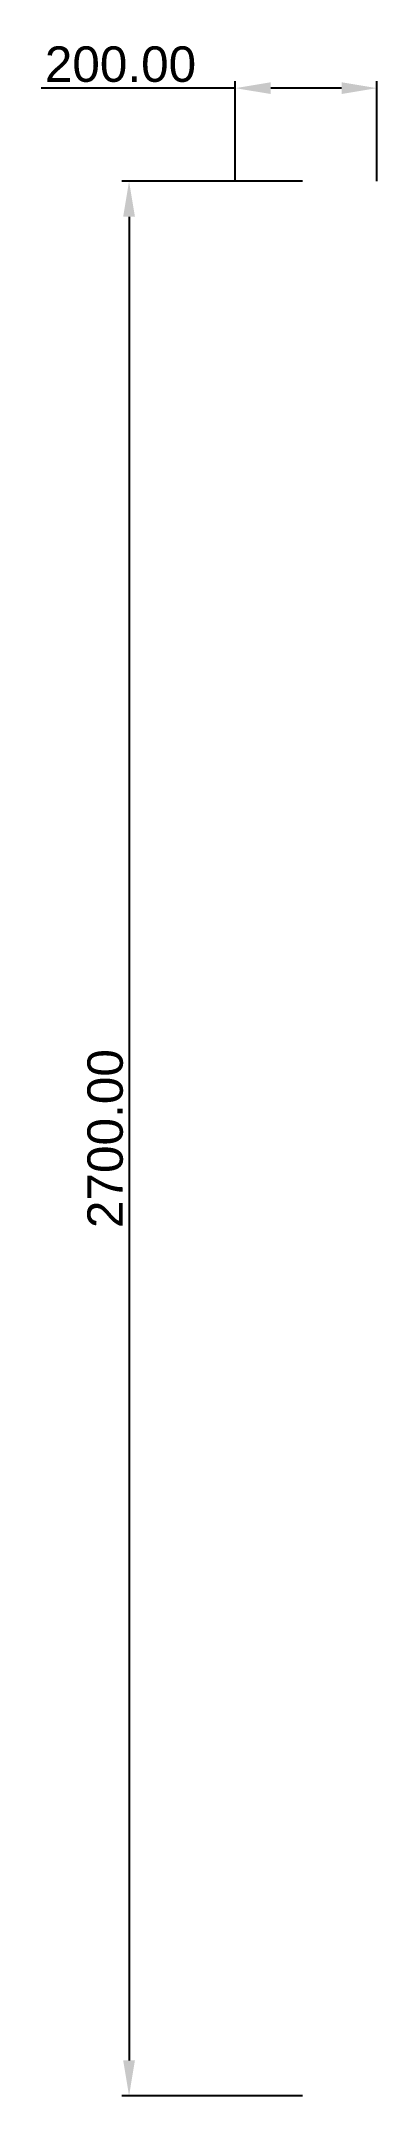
# Model space of a CAD drawing. Header units: millimetres. Extents: x 1381 to 1855, y 1570 to 4468.
import ezdxf

# ---------------------------------------------------------------- set-up
doc = ezdxf.new("R2010")
doc.units = ezdxf.units.MM
doc.layers.add('Default', color=7, linetype='Continuous')
doc.styles.add('Arial Regular', font='arial.ttf')
doc.dimstyles.new('Template Millimeter Small', dxfattribs={"dimscale": 10, "dimtxt": 5, "dimasz": 5, "dimexe": 1, "dimexo": 0.5, "dimgap": 0.8, "dimtad": 1, "dimtoh": 1, "dimzin": 1, "dimdsep": 46, "dimtxsty": 'Arial Regular', "dimcen": 2.5, "dimadec": 1, "dimazin": 1, "dimtfac": 1, "dimtdec": 4, "dimtix": 1, "dimtofl": 0, "dimtmove": 1, "dimatfit": 3, "dimldrblk": 'OPEN90', "dimfxl": 1, "dimtolj": 1, "dimtzin": 1, "dimarcsym": 0})

# ---------------------------------------------------------------- blocks, each defined once
blk = doc.blocks.new('*D10')
at = {"layer": 'Default', "color": 0, "lineweight": -2, "transparency": 16777216}
for p, q in [((1750, 4270.1), (1495, 4270.1)), ((1505, 4220.1), (1505, 1620.1)), ((1750, 1570.1), (1495, 1570.1))]:
    blk.add_line(p, q, dxfattribs=at)
at = {"layer": 'Default', "color": 0, "transparency": 16777216}
for points in [[(1496.7, 4220.1), (1513.3, 4220.1), (1505, 4270.1)], [(1496.7, 1620.1), (1513.3, 1620.1), (1505, 1570.1)]]:
    blk.add_solid(points, dxfattribs=at)
at = {"layer": 'Defpoints', "color": 0, "transparency": 16777216}
for p in [(1755, 4270.1), (1505, 1570.1), (1755, 1570.1)]:
    blk.add_point(p, dxfattribs=at)
at = {"layer": 'Default', "color": 0, "transparency": 16777216, "insert": (1471.5, 2920.1), "char_height": 50, "attachment_point": 5, "rotation": 90, "style": 'Arial Regular'}
blk.add_mtext('\\A1;2700.00', dxfattribs=at)
blk = doc.blocks.new('*D13')
at = {"layer": 'Default', "color": 0, "lineweight": -2, "transparency": 16777216}
for p, q in [((1655, 4270.1), (1655, 4411.5)), ((1855, 4270.1), (1855, 4411.5)), ((1655, 4401.5), (1380.7, 4401.5)), ((1805, 4401.5), (1705, 4401.5))]:
    blk.add_line(p, q, dxfattribs=at)
at = {"layer": 'Default', "color": 0, "transparency": 16777216}
for points in [[(1705, 4409.8), (1705, 4393.2), (1655, 4401.5)], [(1805, 4409.8), (1805, 4393.2), (1855, 4401.5)]]:
    blk.add_solid(points, dxfattribs=at)
at = {"layer": 'Defpoints', "color": 0, "transparency": 16777216}
for p in [(1855, 4401.5), (1655, 4265.1), (1855, 4265.1)]:
    blk.add_point(p, dxfattribs=at)
at = {"layer": 'Default', "color": 0, "transparency": 16777216, "insert": (1492.9, 4435), "char_height": 50, "attachment_point": 5, "style": 'Arial Regular'}
blk.add_mtext('\\A1;200.00', dxfattribs=at)

msp = doc.modelspace()

# ---------------------------------------------------------------- dimensions: what is measured, and where the dimension line sits
at = {"layer": 'Default'}
dim = msp.add_linear_dim(base=(1854.997, 4401.508, 1161.065), p1=(1654.997, 4265.052, 1161.065), p2=(1854.997, 4265.052, 1161.065), dimstyle='Template Millimeter Small', override={"dimscale": 10, "dimtxt": 5, "dimasz": 5, "dimexe": 1, "dimexo": 0.5, "dimgap": 0.8, "dimtad": 1, "dimtih": 0, "dimtoh": 0, "dimdec": 2, "dimzin": 1, "dimtxsty": 'Arial Regular', "dimsah": 0, "dimcen": 2.5, "dimadec": 1, "dimazin": 1, "dimtix": 0, "dimtmove": 0, "dimtzin": 1}, dxfattribs=at)
dim.commit()
dim.dimension.update_dxf_attribs({"geometry": '*D13', "text_midpoint": (1492.87, 4401.508, 1161.065), "dimtype": 160})
dim = msp.add_linear_dim(base=(1504.996, 1570.052, 1191.062), p1=(1754.996, 4270.052, 1191.062), p2=(1754.997, 1570.052, 1191.062), angle=90, dimstyle='Template Millimeter Small', override={"dimscale": 10, "dimtxt": 5, "dimasz": 5, "dimexe": 1, "dimexo": 0.5, "dimgap": 0.8, "dimtad": 1, "dimtih": 0, "dimtoh": 0, "dimdec": 2, "dimzin": 1, "dimtxsty": 'Arial Regular', "dimsah": 0, "dimcen": 2.5, "dimadec": 1, "dimazin": 1, "dimtix": 0, "dimtmove": 0, "dimtzin": 1}, dxfattribs=at)
dim.commit()
dim.dimension.update_dxf_attribs({"geometry": '*D10', "text_midpoint": (1471.467, 2920.052, 1191.062)})

doc.saveas('drawing.dxf')
